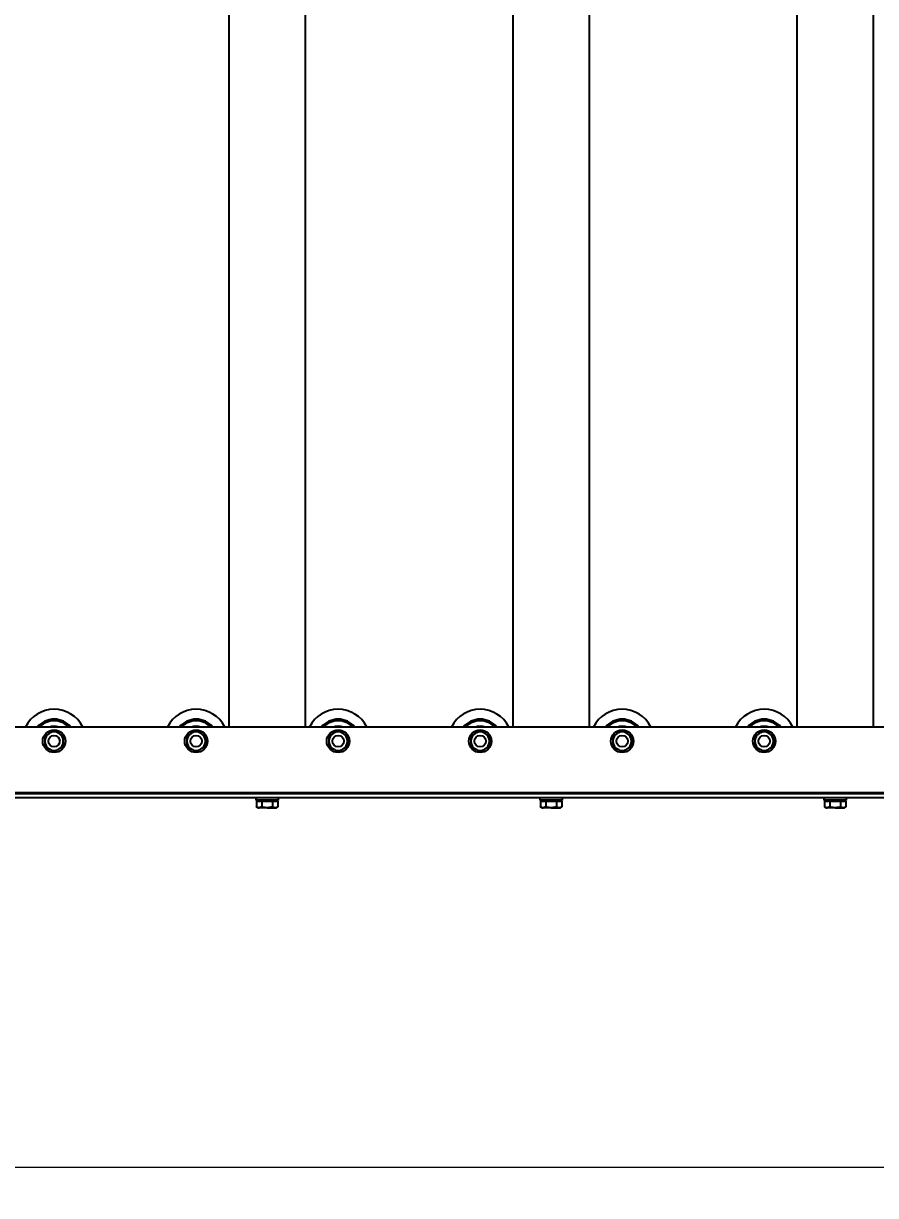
# Model space of a CAD drawing. Header units: millimetres. Extents: x 15 to 415, y 5 to 292.
# Drawn here: x 283.33 to 313.33, y 154.95 to 196.22 of the extents above; entities that cross this region are included whole.
import ezdxf

# ---------------------------------------------------------------- set-up
doc = ezdxf.new("R2010")
doc.units = ezdxf.units.MM
doc.styles.add('SLDTEXTSTYLE0', font='TXT', dxfattribs={"width": 0.75})
doc.dimstyles.new('SLDDIMSTYLE0', dxfattribs={"dimtxt": 3.5, "dimasz": 3.302, "dimexe": 0, "dimexo": 0.0625, "dimgap": 0.875, "dimtad": 1, "dimlfac": 20, "dimrnd": 1e-09, "dimzin": 4, "dimdsep": 46, "dimtxsty": 'SLDTEXTSTYLE0', "dimsah": 1, "dimcen": 0.09, "dimadec": 0, "dimazin": 1, "dimtfac": 1, "dimtofl": 0, "dimtmove": 0, "dimatfit": 3, "dimfxl": 0, "dimfrac": 2, "dimtolj": 1, "dimtzin": 12, "dimarcsym": 0})

# ---------------------------------------------------------------- blocks, each defined once
blk = doc.blocks.new('_D_2')
at = {"color": 7, "linetype": 'Continuous', "lineweight": 0}
for p, q in [((66.907, 167.949), (66.907, 154.949)), ((366.907, 167.949), (366.907, 154.949)), ((66.907, 155.949), (366.907, 155.949))]:
    blk.add_line(p, q, dxfattribs=at)
at = {"color": 7, "linetype": 'Continuous', "lineweight": 18}
for points in [[(66.907, 155.949), (70.209, 155.441), (70.209, 156.457)], [(366.907, 155.949), (363.605, 156.457), (363.605, 155.441)]]:
    blk.add_solid(points, dxfattribs=at)
at = {"color": 7, "linetype": 'Continuous', "lineweight": 18, "insert": (208.503, 160.461), "char_height": 3.5, "attachment_point": 1, "style": 'SLDTEXTSTYLE0'}
blk.add_mtext('6000.00', dxfattribs=at)

msp = doc.modelspace()

# ---------------------------------------------------------------- linework, layer by layer
at = {"color": 7, "linetype": 'Continuous', "lineweight": 25}
for p, q in [((290.55737, 216.4489), (290.55737, 171.4489)), ((293.25737, 171.4489), (293.25737, 216.4489)), ((300.55737, 216.4489), (300.55737, 171.4489)), ((303.25737, 171.4489), (303.25737, 216.4489)), ((310.55737, 216.4489), (310.55737, 171.4489)), ((313.25737, 171.4489), (313.25737, 216.4489)), ((366.75737, 171.4489), (217.05737, 171.4489)), ((284.40737, 171.32417), (284.56987, 171.23035)), ((289.40737, 171.32417), (289.56987, 171.23035)), ((294.40737, 171.32417), (294.56987, 171.23035)), ((299.40737, 171.32417), (299.56987, 171.23035)), ((304.40737, 171.32417), (304.56987, 171.23035)), ((309.40737, 171.32417), (309.56987, 171.23035)), ((366.75737, 169.0989), (217.05737, 169.0989)), ((366.75737, 168.9489), (217.05737, 168.9489)), ((291.50737, 168.9489), (291.50737, 168.8689)), ((291.90737, 168.8689), (291.50737, 168.8689)), ((291.53209, 168.8389), (291.53209, 168.63292)), ((291.53209, 168.8389), (291.62591, 168.8389)), ((291.58237, 168.8689), (291.58237, 168.8389)), ((291.62591, 168.8389), (291.71973, 168.8389)), ((291.71973, 168.8389), (291.71973, 168.63292)), ((291.71973, 168.8389), (291.90737, 168.8389)), ((292.30737, 168.8689), (291.90737, 168.8689)), ((291.90737, 168.8389), (292.095, 168.8389)), ((292.095, 168.8389), (292.095, 168.63292)), ((292.095, 168.8389), (292.18882, 168.8389)), ((292.18882, 168.8389), (292.28264, 168.8389)), ((292.23237, 168.8389), (292.23237, 168.8689)), ((292.28264, 168.8389), (292.28264, 168.63292)), ((292.30737, 168.8689), (292.30737, 168.9489)), ((301.50737, 168.9489), (301.50737, 168.8689)), ((301.90737, 168.8689), (301.50737, 168.8689)), ((301.53209, 168.8389), (301.53209, 168.63292)), ((301.53209, 168.8389), (301.62591, 168.8389)), ((301.58237, 168.8689), (301.58237, 168.8389)), ((301.62591, 168.8389), (301.71973, 168.8389)), ((301.71973, 168.8389), (301.71973, 168.63292)), ((301.71973, 168.8389), (301.90737, 168.8389)), ((302.30737, 168.8689), (301.90737, 168.8689)), ((301.90737, 168.8389), (302.095, 168.8389)), ((302.095, 168.8389), (302.095, 168.63292)), ((302.095, 168.8389), (302.18882, 168.8389)), ((302.18882, 168.8389), (302.28264, 168.8389)), ((302.23237, 168.8389), (302.23237, 168.8689)), ((302.28264, 168.8389), (302.28264, 168.63292)), ((302.30737, 168.8689), (302.30737, 168.9489)), ((311.50737, 168.9489), (311.50737, 168.8689)), ((311.90737, 168.8689), (311.50737, 168.8689)), ((311.53209, 168.8389), (311.53209, 168.63292)), ((311.53209, 168.8389), (311.62591, 168.8389)), ((311.58237, 168.8689), (311.58237, 168.8389)), ((311.62591, 168.8389), (311.71973, 168.8389)), ((311.71973, 168.8389), (311.71973, 168.63292)), ((311.71973, 168.8389), (311.90737, 168.8389)), ((312.30737, 168.8689), (311.90737, 168.8689)), ((311.90737, 168.8389), (312.095, 168.8389)), ((312.095, 168.8389), (312.095, 168.63292)), ((312.095, 168.8389), (312.18882, 168.8389)), ((312.18882, 168.8389), (312.28264, 168.8389)), ((312.23237, 168.8389), (312.23237, 168.8689)), ((312.28264, 168.8389), (312.28264, 168.63292)), ((312.30737, 168.8689), (312.30737, 168.9489)), ((291.53209, 168.63292), (291.58237, 168.6039)), ((291.58237, 168.6039), (291.62591, 168.6039)), ((291.71973, 168.63292), (291.62591, 168.6039)), ((291.90737, 168.6039), (291.62591, 168.6039)), ((291.90737, 168.6039), (292.18882, 168.6039)), ((292.18882, 168.6039), (292.23237, 168.6039)), ((292.23237, 168.6039), (292.28264, 168.63292)), ((301.53209, 168.63292), (301.58237, 168.6039)), ((301.58237, 168.6039), (301.62591, 168.6039)), ((301.71973, 168.63292), (301.62591, 168.6039)), ((301.90737, 168.6039), (301.62591, 168.6039)), ((301.90737, 168.6039), (302.18882, 168.6039)), ((302.18882, 168.6039), (302.23237, 168.6039)), ((302.23237, 168.6039), (302.28264, 168.63292)), ((311.53209, 168.63292), (311.58237, 168.6039)), ((311.58237, 168.6039), (311.62591, 168.6039)), ((311.71973, 168.63292), (311.62591, 168.6039)), ((311.90737, 168.6039), (311.62591, 168.6039)), ((311.90737, 168.6039), (312.18882, 168.6039)), ((312.18882, 168.6039), (312.23237, 168.6039)), ((312.23237, 168.6039), (312.28264, 168.63292))]:
    msp.add_line(p, q, dxfattribs=at)
at = {"color": 8, "linetype": 'Continuous', "lineweight": 25}
msp.add_line((315.50737, 169.13573), (268.30737, 169.13573), dxfattribs=at)
at = {"color": 7, "linetype": 'Continuous', "lineweight": 25}
for centre, radius in [((284.40737, 170.9489), 0.4), ((289.40737, 170.9489), 0.4), ((294.40737, 170.9489), 0.4), ((299.40737, 170.9489), 0.4), ((304.40737, 170.9489), 0.4), ((309.40737, 170.9489), 0.4), ((284.40737, 170.9489), 0.2), ((289.40737, 170.9489), 0.2), ((294.40737, 170.9489), 0.2), ((299.40737, 170.9489), 0.2), ((304.40737, 170.9489), 0.2), ((309.40737, 170.9489), 0.2)]:
    msp.add_circle(centre, radius, dxfattribs=at)
for centre, radius, start, end in [((284.40737, 170.9489), 1.125, 26.3878, 153.6122), ((284.40737, 170.9489), 0.775, 40.17777, 139.82223), ((289.40737, 170.9489), 1.125, 26.3878, 153.6122), ((289.40737, 170.9489), 0.775, 40.17777, 139.82223), ((294.40737, 170.9489), 1.125, 26.3878, 153.6122), ((294.40737, 170.9489), 0.775, 40.17777, 139.82223), ((299.40737, 170.9489), 1.125, 26.3878, 153.6122), ((299.40737, 170.9489), 0.775, 40.17777, 139.82223), ((304.40737, 170.9489), 1.125, 26.3878, 153.6122), ((304.40737, 170.9489), 0.775, 40.17777, 139.82223), ((309.40737, 170.9489), 1.125, 26.3878, 153.6122), ((309.40737, 170.9489), 0.775, 40.17777, 139.82223), ((284.40737, 170.9489), 0.71929, 44.037901, 135.962099), ((284.40737, 170.9489), 0.53071, 70.411799, 109.588201), ((289.40737, 170.9489), 0.71929, 44.037901, 135.962099), ((289.40737, 170.9489), 0.53071, 70.411799, 109.588201), ((294.40737, 170.9489), 0.71929, 44.037901, 135.962099), ((294.40737, 170.9489), 0.53071, 70.411799, 109.588201), ((299.40737, 170.9489), 0.71929, 44.037901, 135.962099), ((299.40737, 170.9489), 0.53071, 70.411799, 109.588201), ((304.40737, 170.9489), 0.71929, 44.037901, 135.962099), ((304.40737, 170.9489), 0.53071, 70.411799, 109.588201), ((309.40737, 170.9489), 0.71929, 44.037901, 135.962099), ((309.40737, 170.9489), 0.53071, 70.411799, 109.588201), ((284.40737, 170.9489), 0.325, 120, 180), ((284.40737, 170.9489), 0.325, 180, 240), ((284.40737, 170.9489), 0.325, 60, 120), ((284.40737, 170.9489), 0.325, 0, 60), ((284.40737, 170.9489), 0.325, 300, 0), ((289.40737, 170.9489), 0.325, 120, 180), ((289.40737, 170.9489), 0.325, 180, 240), ((289.40737, 170.9489), 0.325, 60, 120), ((289.40737, 170.9489), 0.325, 0, 60), ((289.40737, 170.9489), 0.325, 300, 0), ((294.40737, 170.9489), 0.325, 120, 180), ((294.40737, 170.9489), 0.325, 180, 240), ((294.40737, 170.9489), 0.325, 60, 120), ((294.40737, 170.9489), 0.325, 0, 60), ((294.40737, 170.9489), 0.325, 300, 0), ((299.40737, 170.9489), 0.325, 120, 180), ((299.40737, 170.9489), 0.325, 180, 240), ((299.40737, 170.9489), 0.325, 60, 120), ((299.40737, 170.9489), 0.325, 0, 60), ((299.40737, 170.9489), 0.325, 300, 0), ((304.40737, 170.9489), 0.325, 120, 180), ((304.40737, 170.9489), 0.325, 180, 240), ((304.40737, 170.9489), 0.325, 60, 120), ((304.40737, 170.9489), 0.325, 0, 60), ((304.40737, 170.9489), 0.325, 300, 0), ((309.40737, 170.9489), 0.325, 120, 180), ((309.40737, 170.9489), 0.325, 180, 240), ((309.40737, 170.9489), 0.325, 60, 120), ((309.40737, 170.9489), 0.325, 0, 60), ((309.40737, 170.9489), 0.325, 300, 0), ((284.40737, 170.9489), 0.325, 240, 300), ((289.40737, 170.9489), 0.325, 240, 300), ((294.40737, 170.9489), 0.325, 240, 300), ((299.40737, 170.9489), 0.325, 240, 300), ((304.40737, 170.9489), 0.325, 240, 300), ((309.40737, 170.9489), 0.325, 240, 300)]:
    msp.add_arc(centre, radius, start, end, dxfattribs=at)
at = {"color": 8, "linetype": 'Continuous', "lineweight": 25}
for points, knots in [([(283.85449, 171.4489), (283.8679, 171.46515), (283.91345, 171.52036), (284.01285, 171.59003), (284.14224, 171.65597), (284.23426, 171.67692), (284.27893, 171.68709)], [0, 0, 0, 0, 0.12713023, 0.43169984, 0.72411269, 1, 1, 1, 1]), ([(284.27893, 171.68709), (284.32438, 171.69254), (284.418, 171.70375), (284.56259, 171.68652), (284.70726, 171.64185), (284.84002, 171.56475), (284.92707, 171.49779), (284.96078, 171.45274), (284.96366, 171.4489)], [0, 0, 0, 0, 0.18103791, 0.37291991, 0.57277921, 0.77687981, 0.98098041, 1, 1, 1, 1]), ([(288.85449, 171.4489), (288.8679, 171.46515), (288.91345, 171.52036), (289.01285, 171.59003), (289.14224, 171.65597), (289.23426, 171.67692), (289.27893, 171.68709)], [0, 0, 0, 0, 0.12713023, 0.43169984, 0.72411269, 1, 1, 1, 1]), ([(289.27893, 171.68709), (289.32438, 171.69254), (289.418, 171.70375), (289.56259, 171.68652), (289.70726, 171.64185), (289.84002, 171.56475), (289.92707, 171.49779), (289.96078, 171.45274), (289.96366, 171.4489)], [0, 0, 0, 0, 0.18103791, 0.37291991, 0.57277921, 0.77687981, 0.98098041, 1, 1, 1, 1]), ([(293.85449, 171.4489), (293.8679, 171.46515), (293.91345, 171.52036), (294.01285, 171.59003), (294.14224, 171.65597), (294.23426, 171.67692), (294.27893, 171.68709)], [0, 0, 0, 0, 0.12713023, 0.43169984, 0.72411269, 1, 1, 1, 1]), ([(294.27893, 171.68709), (294.32438, 171.69254), (294.418, 171.70375), (294.56259, 171.68652), (294.70726, 171.64185), (294.84002, 171.56475), (294.92707, 171.49779), (294.96078, 171.45274), (294.96366, 171.4489)], [0, 0, 0, 0, 0.18103791, 0.37291991, 0.57277921, 0.77687981, 0.98098041, 1, 1, 1, 1]), ([(298.85449, 171.4489), (298.8679, 171.46515), (298.91345, 171.52036), (299.01285, 171.59003), (299.14224, 171.65597), (299.23426, 171.67692), (299.27893, 171.68709)], [0, 0, 0, 0, 0.12713023, 0.43169984, 0.72411269, 1, 1, 1, 1]), ([(299.27893, 171.68709), (299.32438, 171.69254), (299.418, 171.70375), (299.56259, 171.68652), (299.70726, 171.64185), (299.84002, 171.56475), (299.92707, 171.49779), (299.96078, 171.45274), (299.96366, 171.4489)], [0, 0, 0, 0, 0.18103791, 0.37291991, 0.57277921, 0.77687981, 0.98098041, 1, 1, 1, 1]), ([(303.85449, 171.4489), (303.8679, 171.46515), (303.91345, 171.52036), (304.01285, 171.59003), (304.14224, 171.65597), (304.23426, 171.67692), (304.27893, 171.68709)], [0, 0, 0, 0, 0.12713023, 0.43169984, 0.72411269, 1, 1, 1, 1]), ([(304.27893, 171.68709), (304.32438, 171.69254), (304.418, 171.70375), (304.56259, 171.68652), (304.70726, 171.64185), (304.84002, 171.56475), (304.92707, 171.49779), (304.96078, 171.45274), (304.96366, 171.4489)], [0, 0, 0, 0, 0.18103791, 0.37291991, 0.57277921, 0.77687981, 0.98098041, 1, 1, 1, 1]), ([(308.85449, 171.4489), (308.8679, 171.46515), (308.91345, 171.52036), (309.01285, 171.59003), (309.14224, 171.65597), (309.23426, 171.67692), (309.27893, 171.68709)], [0, 0, 0, 0, 0.12713023, 0.43169984, 0.72411269, 1, 1, 1, 1]), ([(309.27893, 171.68709), (309.32438, 171.69254), (309.418, 171.70375), (309.56259, 171.68652), (309.70726, 171.64185), (309.84002, 171.56475), (309.92707, 171.49779), (309.96078, 171.45274), (309.96366, 171.4489)], [0, 0, 0, 0, 0.18103791, 0.37291991, 0.57277921, 0.77687981, 0.98098041, 1, 1, 1, 1])]:
    msp.add_open_spline(points, degree=3, knots=knots, dxfattribs=at)
at = {"color": 7, "linetype": 'Continuous', "lineweight": 25}
for points, knots in [([(284.24487, 171.23035), (284.24872, 171.23258), (284.30359, 171.26426), (284.35737, 171.29531), (284.40737, 171.32417)], [0, 0, 0, 0, 0.07021477, 1, 1, 1, 1]), ([(289.24487, 171.23035), (289.24872, 171.23258), (289.30359, 171.26426), (289.35737, 171.29531), (289.40737, 171.32417)], [0, 0, 0, 0, 0.07021477, 1, 1, 1, 1]), ([(294.24487, 171.23035), (294.24872, 171.23258), (294.30359, 171.26426), (294.35737, 171.29531), (294.40737, 171.32417)], [0, 0, 0, 0, 0.07021477, 1, 1, 1, 1]), ([(299.24487, 171.23035), (299.24872, 171.23258), (299.30359, 171.26426), (299.35737, 171.29531), (299.40737, 171.32417)], [0, 0, 0, 0, 0.07021477, 1, 1, 1, 1]), ([(304.24487, 171.23035), (304.24872, 171.23258), (304.30359, 171.26426), (304.35737, 171.29531), (304.40737, 171.32417)], [0, 0, 0, 0, 0.07021477, 1, 1, 1, 1]), ([(309.24487, 171.23035), (309.24872, 171.23258), (309.30359, 171.26426), (309.35737, 171.29531), (309.40737, 171.32417)], [0, 0, 0, 0, 0.07021477, 1, 1, 1, 1]), ([(284.08237, 171.13654), (284.09548, 171.14411), (284.12176, 171.15928), (284.16209, 171.18256), (284.20319, 171.20629), (284.23094, 171.22232), (284.24487, 171.23035)], [0, 0, 0, 0, 0.24726861, 0.49536257, 0.74687401, 1, 1, 1, 1]), ([(284.08237, 171.13654), (284.08237, 171.12078), (284.08237, 171.05962), (284.08237, 170.99608), (284.08237, 170.9489)], [0, 0, 0, 0, 0.25755135, 1, 1, 1, 1]), ([(284.08237, 170.9489), (284.08237, 170.93183), (284.08237, 170.86832), (284.08237, 170.80648), (284.08237, 170.76126)], [0, 0, 0, 0, 0.26863361, 1, 1, 1, 1]), ([(284.56987, 171.23035), (284.57372, 171.22813), (284.62859, 171.19645), (284.68237, 171.1654), (284.73237, 171.13654)], [0, 0, 0, 0, 0.07021477, 1, 1, 1, 1]), ([(284.73237, 171.13654), (284.73237, 171.12078), (284.73237, 171.05962), (284.73237, 170.99608), (284.73237, 170.9489)], [0, 0, 0, 0, 0.257551345, 1, 1, 1, 1]), ([(284.73237, 170.9489), (284.73237, 170.93183), (284.73237, 170.86832), (284.73237, 170.80648), (284.73237, 170.76126)], [0, 0, 0, 0, 0.26863361, 1, 1, 1, 1]), ([(289.08237, 171.13654), (289.09548, 171.14411), (289.12176, 171.15928), (289.16209, 171.18256), (289.20319, 171.20629), (289.23094, 171.22232), (289.24487, 171.23035)], [0, 0, 0, 0, 0.24726861, 0.49536257, 0.74687401, 1, 1, 1, 1]), ([(289.08237, 171.13654), (289.08237, 171.12078), (289.08237, 171.05962), (289.08237, 170.99608), (289.08237, 170.9489)], [0, 0, 0, 0, 0.25755135, 1, 1, 1, 1]), ([(289.08237, 170.9489), (289.08237, 170.93183), (289.08237, 170.86832), (289.08237, 170.80648), (289.08237, 170.76126)], [0, 0, 0, 0, 0.26863361, 1, 1, 1, 1]), ([(289.56987, 171.23035), (289.57372, 171.22813), (289.62859, 171.19645), (289.68237, 171.1654), (289.73237, 171.13654)], [0, 0, 0, 0, 0.07021477, 1, 1, 1, 1]), ([(289.73237, 171.13654), (289.73237, 171.12078), (289.73237, 171.05962), (289.73237, 170.99608), (289.73237, 170.9489)], [0, 0, 0, 0, 0.257551345, 1, 1, 1, 1]), ([(289.73237, 170.9489), (289.73237, 170.93183), (289.73237, 170.86832), (289.73237, 170.80648), (289.73237, 170.76126)], [0, 0, 0, 0, 0.26863361, 1, 1, 1, 1]), ([(294.08237, 171.13654), (294.09548, 171.14411), (294.12176, 171.15928), (294.16209, 171.18256), (294.20319, 171.20629), (294.23094, 171.22232), (294.24487, 171.23035)], [0, 0, 0, 0, 0.24726861, 0.49536257, 0.74687401, 1, 1, 1, 1]), ([(294.08237, 171.13654), (294.08237, 171.12078), (294.08237, 171.05962), (294.08237, 170.99608), (294.08237, 170.9489)], [0, 0, 0, 0, 0.25755135, 1, 1, 1, 1]), ([(294.08237, 170.9489), (294.08237, 170.93183), (294.08237, 170.86832), (294.08237, 170.80648), (294.08237, 170.76126)], [0, 0, 0, 0, 0.26863361, 1, 1, 1, 1]), ([(294.56987, 171.23035), (294.57372, 171.22813), (294.62859, 171.19645), (294.68237, 171.1654), (294.73237, 171.13654)], [0, 0, 0, 0, 0.07021477, 1, 1, 1, 1]), ([(294.73237, 171.13654), (294.73237, 171.12078), (294.73237, 171.05962), (294.73237, 170.99608), (294.73237, 170.9489)], [0, 0, 0, 0, 0.257551345, 1, 1, 1, 1]), ([(294.73237, 170.9489), (294.73237, 170.93183), (294.73237, 170.86832), (294.73237, 170.80648), (294.73237, 170.76126)], [0, 0, 0, 0, 0.26863361, 1, 1, 1, 1]), ([(299.08237, 171.13654), (299.09548, 171.14411), (299.12176, 171.15928), (299.16209, 171.18256), (299.20319, 171.20629), (299.23094, 171.22232), (299.24487, 171.23035)], [0, 0, 0, 0, 0.24726861, 0.49536257, 0.74687401, 1, 1, 1, 1]), ([(299.08237, 171.13654), (299.08237, 171.12078), (299.08237, 171.05962), (299.08237, 170.99608), (299.08237, 170.9489)], [0, 0, 0, 0, 0.25755135, 1, 1, 1, 1]), ([(299.08237, 170.9489), (299.08237, 170.93183), (299.08237, 170.86832), (299.08237, 170.80648), (299.08237, 170.76126)], [0, 0, 0, 0, 0.26863361, 1, 1, 1, 1]), ([(299.56987, 171.23035), (299.57372, 171.22813), (299.62859, 171.19645), (299.68237, 171.1654), (299.73237, 171.13654)], [0, 0, 0, 0, 0.07021477, 1, 1, 1, 1]), ([(299.73237, 171.13654), (299.73237, 171.12078), (299.73237, 171.05962), (299.73237, 170.99608), (299.73237, 170.9489)], [0, 0, 0, 0, 0.257551345, 1, 1, 1, 1]), ([(299.73237, 170.9489), (299.73237, 170.93183), (299.73237, 170.86832), (299.73237, 170.80648), (299.73237, 170.76126)], [0, 0, 0, 0, 0.26863361, 1, 1, 1, 1]), ([(304.08237, 171.13654), (304.09548, 171.14411), (304.12176, 171.15928), (304.16209, 171.18256), (304.20319, 171.20629), (304.23094, 171.22232), (304.24487, 171.23035)], [0, 0, 0, 0, 0.24726861, 0.49536257, 0.74687401, 1, 1, 1, 1]), ([(304.08237, 171.13654), (304.08237, 171.12078), (304.08237, 171.05962), (304.08237, 170.99608), (304.08237, 170.9489)], [0, 0, 0, 0, 0.25755135, 1, 1, 1, 1]), ([(304.08237, 170.9489), (304.08237, 170.93183), (304.08237, 170.86832), (304.08237, 170.80648), (304.08237, 170.76126)], [0, 0, 0, 0, 0.26863361, 1, 1, 1, 1]), ([(304.56987, 171.23035), (304.57372, 171.22813), (304.62859, 171.19645), (304.68237, 171.1654), (304.73237, 171.13654)], [0, 0, 0, 0, 0.07021477, 1, 1, 1, 1]), ([(304.73237, 171.13654), (304.73237, 171.12078), (304.73237, 171.05962), (304.73237, 170.99608), (304.73237, 170.9489)], [0, 0, 0, 0, 0.257551345, 1, 1, 1, 1]), ([(304.73237, 170.9489), (304.73237, 170.93183), (304.73237, 170.86832), (304.73237, 170.80648), (304.73237, 170.76126)], [0, 0, 0, 0, 0.26863361, 1, 1, 1, 1]), ([(309.08237, 171.13654), (309.09548, 171.14411), (309.12176, 171.15928), (309.16209, 171.18256), (309.20319, 171.20629), (309.23094, 171.22232), (309.24487, 171.23035)], [0, 0, 0, 0, 0.24726861, 0.49536257, 0.74687401, 1, 1, 1, 1]), ([(309.08237, 171.13654), (309.08237, 171.12078), (309.08237, 171.05962), (309.08237, 170.99608), (309.08237, 170.9489)], [0, 0, 0, 0, 0.25755135, 1, 1, 1, 1]), ([(309.08237, 170.9489), (309.08237, 170.93183), (309.08237, 170.86832), (309.08237, 170.80648), (309.08237, 170.76126)], [0, 0, 0, 0, 0.26863361, 1, 1, 1, 1]), ([(309.56987, 171.23035), (309.57372, 171.22813), (309.62859, 171.19645), (309.68237, 171.1654), (309.73237, 171.13654)], [0, 0, 0, 0, 0.07021477, 1, 1, 1, 1]), ([(309.73237, 171.13654), (309.73237, 171.12078), (309.73237, 171.05962), (309.73237, 170.99608), (309.73237, 170.9489)], [0, 0, 0, 0, 0.257551345, 1, 1, 1, 1]), ([(309.73237, 170.9489), (309.73237, 170.93183), (309.73237, 170.86832), (309.73237, 170.80648), (309.73237, 170.76126)], [0, 0, 0, 0, 0.26863361, 1, 1, 1, 1]), ([(284.24487, 170.66744), (284.24102, 170.66966), (284.21185, 170.6865), (284.15685, 170.71825), (284.10735, 170.74684), (284.08237, 170.76126)], [0, 0, 0, 0, 0.07007691, 0.53077766, 1, 1, 1, 1]), ([(284.40737, 170.57362), (284.39425, 170.58119), (284.36797, 170.59636), (284.32764, 170.61965), (284.28655, 170.64337), (284.25879, 170.6594), (284.24487, 170.66744)], [0, 0, 0, 0, 0.24726861, 0.49536257, 0.74687401, 1, 1, 1, 1]), ([(284.56987, 170.66744), (284.56602, 170.66521), (284.53685, 170.64837), (284.48185, 170.61662), (284.43235, 170.58804), (284.40737, 170.57362)], [0, 0, 0, 0, 0.070076912, 0.530777664, 1, 1, 1, 1]), ([(284.73237, 170.76126), (284.70598, 170.74602), (284.65271, 170.71527), (284.59765, 170.68348), (284.56987, 170.66744)], [0, 0, 0, 0, 0.49545796, 1, 1, 1, 1]), ([(289.24487, 170.66744), (289.24102, 170.66966), (289.21185, 170.6865), (289.15685, 170.71825), (289.10735, 170.74684), (289.08237, 170.76126)], [0, 0, 0, 0, 0.07007691, 0.53077766, 1, 1, 1, 1]), ([(289.40737, 170.57362), (289.39425, 170.58119), (289.36797, 170.59636), (289.32764, 170.61965), (289.28655, 170.64337), (289.25879, 170.6594), (289.24487, 170.66744)], [0, 0, 0, 0, 0.24726861, 0.49536257, 0.74687401, 1, 1, 1, 1]), ([(289.56987, 170.66744), (289.56602, 170.66521), (289.53685, 170.64837), (289.48185, 170.61662), (289.43235, 170.58804), (289.40737, 170.57362)], [0, 0, 0, 0, 0.070076912, 0.530777664, 1, 1, 1, 1]), ([(289.73237, 170.76126), (289.70598, 170.74602), (289.65271, 170.71527), (289.59765, 170.68348), (289.56987, 170.66744)], [0, 0, 0, 0, 0.49545796, 1, 1, 1, 1]), ([(294.24487, 170.66744), (294.24102, 170.66966), (294.21185, 170.6865), (294.15685, 170.71825), (294.10735, 170.74684), (294.08237, 170.76126)], [0, 0, 0, 0, 0.07007691, 0.53077766, 1, 1, 1, 1]), ([(294.40737, 170.57362), (294.39425, 170.58119), (294.36797, 170.59636), (294.32764, 170.61965), (294.28655, 170.64337), (294.25879, 170.6594), (294.24487, 170.66744)], [0, 0, 0, 0, 0.24726861, 0.49536257, 0.74687401, 1, 1, 1, 1]), ([(294.56987, 170.66744), (294.56602, 170.66521), (294.53685, 170.64837), (294.48185, 170.61662), (294.43235, 170.58804), (294.40737, 170.57362)], [0, 0, 0, 0, 0.070076912, 0.530777664, 1, 1, 1, 1]), ([(294.73237, 170.76126), (294.70598, 170.74602), (294.65271, 170.71527), (294.59765, 170.68348), (294.56987, 170.66744)], [0, 0, 0, 0, 0.49545796, 1, 1, 1, 1]), ([(299.24487, 170.66744), (299.24102, 170.66966), (299.21185, 170.6865), (299.15685, 170.71825), (299.10735, 170.74684), (299.08237, 170.76126)], [0, 0, 0, 0, 0.07007691, 0.53077766, 1, 1, 1, 1]), ([(299.40737, 170.57362), (299.39425, 170.58119), (299.36797, 170.59636), (299.32764, 170.61965), (299.28655, 170.64337), (299.25879, 170.6594), (299.24487, 170.66744)], [0, 0, 0, 0, 0.24726861, 0.49536257, 0.74687401, 1, 1, 1, 1]), ([(299.56987, 170.66744), (299.56602, 170.66521), (299.53685, 170.64837), (299.48185, 170.61662), (299.43235, 170.58804), (299.40737, 170.57362)], [0, 0, 0, 0, 0.070076912, 0.530777664, 1, 1, 1, 1]), ([(299.73237, 170.76126), (299.70598, 170.74602), (299.65271, 170.71527), (299.59765, 170.68348), (299.56987, 170.66744)], [0, 0, 0, 0, 0.49545796, 1, 1, 1, 1]), ([(304.24487, 170.66744), (304.24102, 170.66966), (304.21185, 170.6865), (304.15685, 170.71825), (304.10735, 170.74684), (304.08237, 170.76126)], [0, 0, 0, 0, 0.07007691, 0.53077766, 1, 1, 1, 1]), ([(304.40737, 170.57362), (304.39425, 170.58119), (304.36797, 170.59636), (304.32764, 170.61965), (304.28655, 170.64337), (304.25879, 170.6594), (304.24487, 170.66744)], [0, 0, 0, 0, 0.24726861, 0.49536257, 0.74687401, 1, 1, 1, 1]), ([(304.56987, 170.66744), (304.56602, 170.66521), (304.53685, 170.64837), (304.48185, 170.61662), (304.43235, 170.58804), (304.40737, 170.57362)], [0, 0, 0, 0, 0.070076912, 0.530777664, 1, 1, 1, 1]), ([(304.73237, 170.76126), (304.70598, 170.74602), (304.65271, 170.71527), (304.59765, 170.68348), (304.56987, 170.66744)], [0, 0, 0, 0, 0.49545796, 1, 1, 1, 1]), ([(309.24487, 170.66744), (309.24102, 170.66966), (309.21185, 170.6865), (309.15685, 170.71825), (309.10735, 170.74684), (309.08237, 170.76126)], [0, 0, 0, 0, 0.07007691, 0.53077766, 1, 1, 1, 1]), ([(309.40737, 170.57362), (309.39425, 170.58119), (309.36797, 170.59636), (309.32764, 170.61965), (309.28655, 170.64337), (309.25879, 170.6594), (309.24487, 170.66744)], [0, 0, 0, 0, 0.24726861, 0.49536257, 0.74687401, 1, 1, 1, 1]), ([(309.56987, 170.66744), (309.56602, 170.66521), (309.53685, 170.64837), (309.48185, 170.61662), (309.43235, 170.58804), (309.40737, 170.57362)], [0, 0, 0, 0, 0.070076912, 0.530777664, 1, 1, 1, 1]), ([(309.73237, 170.76126), (309.70598, 170.74602), (309.65271, 170.71527), (309.59765, 170.68348), (309.56987, 170.66744)], [0, 0, 0, 0, 0.49545796, 1, 1, 1, 1]), ([(291.62591, 168.6039), (291.62368, 168.60393), (291.61782, 168.60401), (291.6083, 168.60486), (291.59738, 168.60663), (291.58277, 168.61009), (291.5682, 168.6151), (291.55372, 168.62148), (291.54286, 168.62686), (291.53568, 168.6309), (291.53209, 168.63292)], [0, 0, 0, 0, 0.07003611, 0.18484299, 0.29981661, 0.41526294, 0.64786676, 0.76502468, 0.88247311, 1, 1, 1, 1]), ([(291.90737, 168.6039), (291.89201, 168.60425), (291.82851, 168.60569), (291.76664, 168.62118), (291.71973, 168.63292)], [0, 0, 0, 0, 0.24185142, 1, 1, 1, 1]), ([(292.095, 168.63292), (292.08133, 168.6291), (292.02022, 168.61201), (291.95669, 168.60744), (291.90737, 168.6039)], [0, 0, 0, 0, 0.22371328, 1, 1, 1, 1]), ([(292.18882, 168.6039), (292.1866, 168.60393), (292.16976, 168.60419), (292.13801, 168.61053), (292.10943, 168.62542), (292.095, 168.63292)], [0, 0, 0, 0, 0.07007691, 0.53077766, 1, 1, 1, 1]), ([(292.28264, 168.63292), (292.27507, 168.62878), (292.25988, 168.62046), (292.24051, 168.61284), (292.22481, 168.60828), (292.2129, 168.60579), (292.20088, 168.6042), (292.19285, 168.604), (292.18882, 168.6039)], [0, 0, 0, 0, 0.2473449, 0.49601219, 0.62098533, 0.74684355, 0.87330953, 1, 1, 1, 1]), ([(301.62591, 168.6039), (301.62368, 168.60393), (301.61782, 168.60401), (301.6083, 168.60486), (301.59738, 168.60663), (301.58277, 168.61009), (301.5682, 168.6151), (301.55372, 168.62148), (301.54286, 168.62686), (301.53568, 168.6309), (301.53209, 168.63292)], [0, 0, 0, 0, 0.070036107, 0.184842993, 0.299816611, 0.41526294, 0.647866756, 0.765024679, 0.882473115, 1, 1, 1, 1]), ([(301.90737, 168.6039), (301.89201, 168.60425), (301.82851, 168.60569), (301.76664, 168.62118), (301.71973, 168.63292)], [0, 0, 0, 0, 0.24185142, 1, 1, 1, 1]), ([(302.095, 168.63292), (302.08133, 168.6291), (302.02022, 168.61201), (301.95669, 168.60744), (301.90737, 168.6039)], [0, 0, 0, 0, 0.22371328, 1, 1, 1, 1]), ([(302.18882, 168.6039), (302.1866, 168.60393), (302.16976, 168.60419), (302.13801, 168.61053), (302.10943, 168.62542), (302.095, 168.63292)], [0, 0, 0, 0, 0.07007691, 0.53077766, 1, 1, 1, 1]), ([(302.28264, 168.63292), (302.27507, 168.62878), (302.25988, 168.62046), (302.24051, 168.61284), (302.22481, 168.60828), (302.2129, 168.60579), (302.20088, 168.6042), (302.19285, 168.604), (302.18882, 168.6039)], [0, 0, 0, 0, 0.2473449, 0.49601219, 0.62098533, 0.74684355, 0.87330953, 1, 1, 1, 1]), ([(311.62591, 168.6039), (311.62368, 168.60393), (311.61782, 168.60401), (311.6083, 168.60486), (311.59738, 168.60663), (311.58277, 168.61009), (311.5682, 168.6151), (311.55372, 168.62148), (311.54286, 168.62686), (311.53568, 168.6309), (311.53209, 168.63292)], [0, 0, 0, 0, 0.070036107, 0.184842993, 0.299816611, 0.41526294, 0.647866756, 0.765024679, 0.882473115, 1, 1, 1, 1]), ([(311.90737, 168.6039), (311.89201, 168.60425), (311.82851, 168.60569), (311.76664, 168.62118), (311.71973, 168.63292)], [0, 0, 0, 0, 0.24185142, 1, 1, 1, 1]), ([(312.095, 168.63292), (312.08133, 168.6291), (312.02022, 168.61201), (311.95669, 168.60744), (311.90737, 168.6039)], [0, 0, 0, 0, 0.22371328, 1, 1, 1, 1]), ([(312.18882, 168.6039), (312.1866, 168.60393), (312.16976, 168.60419), (312.13801, 168.61053), (312.10943, 168.62542), (312.095, 168.63292)], [0, 0, 0, 0, 0.07007691, 0.53077766, 1, 1, 1, 1]), ([(312.28264, 168.63292), (312.27507, 168.62878), (312.25988, 168.62046), (312.24051, 168.61284), (312.22481, 168.60828), (312.2129, 168.60579), (312.20088, 168.6042), (312.19285, 168.604), (312.18882, 168.6039)], [0, 0, 0, 0, 0.2473449, 0.49601219, 0.62098533, 0.74684355, 0.87330953, 1, 1, 1, 1])]:
    msp.add_open_spline(points, degree=3, knots=knots, dxfattribs=at)

# ---------------------------------------------------------------- dimensions: what is measured, and where the dimension line sits
at = {"color": 7, "linetype": 'Continuous', "lineweight": 18}
dim = msp.add_linear_dim(base=(366.90737, 155.9488), p1=(66.90737, 168.9489), p2=(366.90737, 168.9489), angle=0, dimstyle='SLDDIMSTYLE0', dxfattribs=at)
dim.commit()
dim.dimension.update_dxf_attribs({"geometry": '_D_2', "text_midpoint": (216.90737, 155.9488), "dimtype": 160})

doc.saveas('drawing.dxf')
